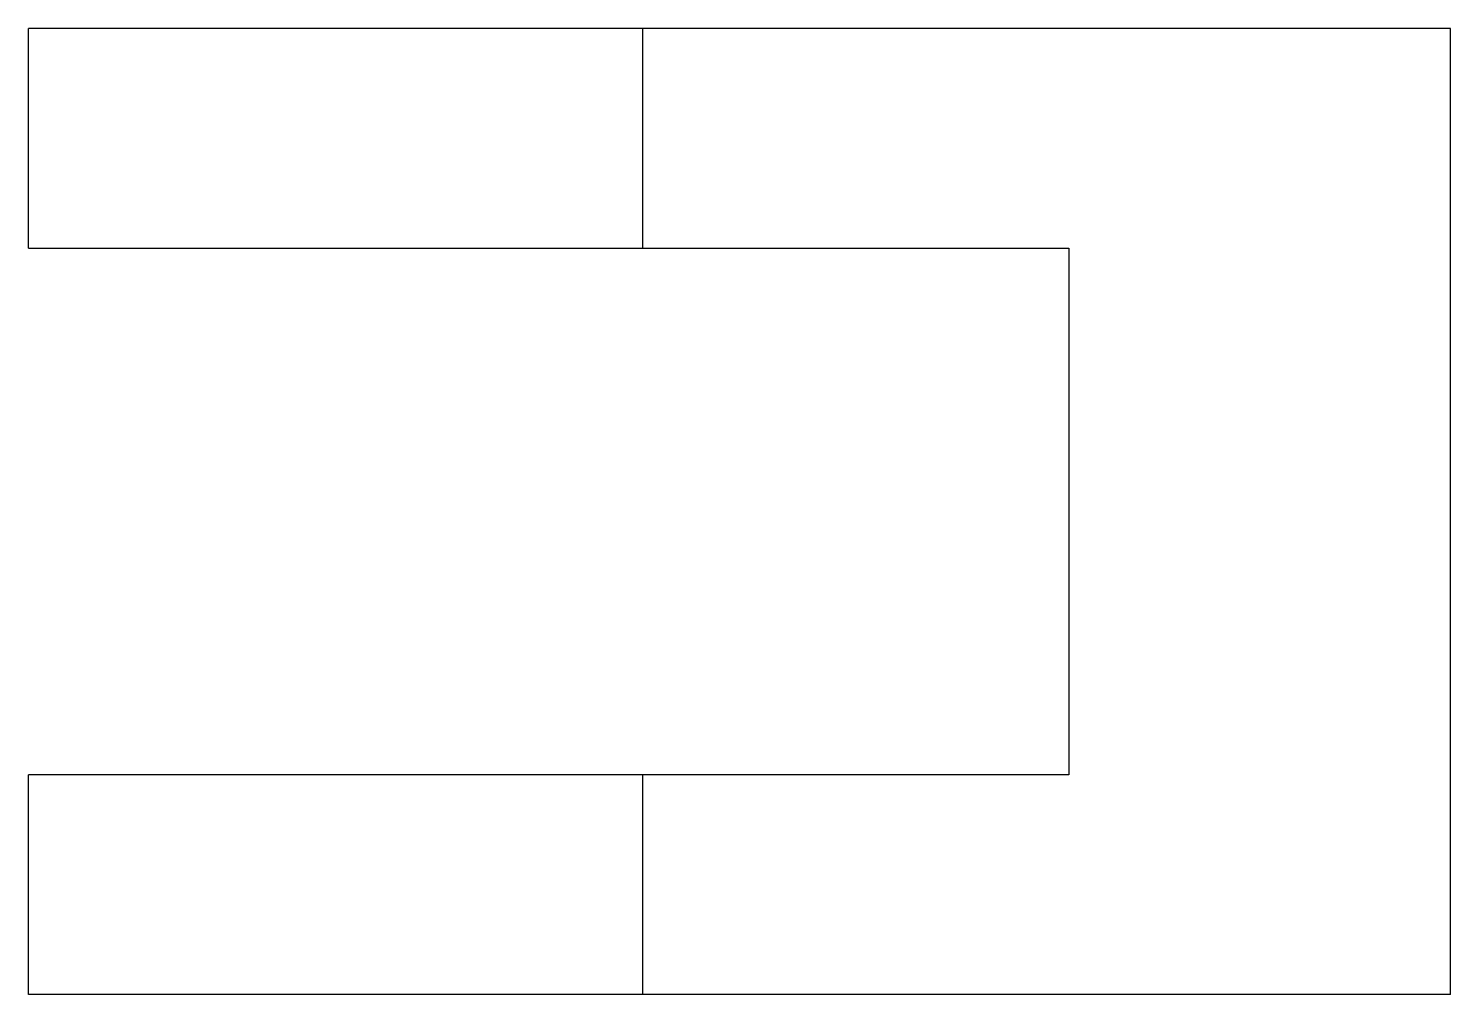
# Model space of a CAD drawing. Header units: metres. Extents: x -3.7 to 28.7, y -22 to 0.
import ezdxf

# ---------------------------------------------------------------- set-up
doc = ezdxf.new("R2010")
doc.units = ezdxf.units.M

msp = doc.modelspace()

# ---------------------------------------------------------------- linework, layer by layer
for points in [[(-3.7, -5), (-3.7, -4.9), (-3.7, -4.8), (-3.7, -4.7), (-3.7, -4.6), (-3.7, -4.5), (-3.7, -4.4), (-3.7, -4.3), (-3.7, -4.2), (-3.7, -4.1), (-3.7, -4), (-3.7, -3.9), (-3.7, -3.8), (-3.7, -3.7), (-3.7, -3.6), (-3.7, -3.5), (-3.7, -3.4), (-3.7, -3.3), (-3.7, -3.2), (-3.7, -3.1), (-3.7, -3), (-3.7, -2.9), (-3.7, -2.8), (-3.7, -2.7), (-3.7, -2.6), (-3.7, -2.5), (-3.7, -2.4), (-3.7, -2.3), (-3.7, -2.2), (-3.7, -2.1), (-3.7, -2), (-3.7, -1.9), (-3.7, -1.8), (-3.7, -1.7), (-3.7, -1.6), (-3.7, -1.5), (-3.7, -1.4), (-3.7, -1.3), (-3.7, -1.2), (-3.7, -1.1), (-3.7, -1), (-3.7, -0.9), (-3.7, -0.8), (-3.7, -0.7), (-3.7, -0.6), (-3.7, -0.5), (-3.7, -0.4), (-3.7, -0.3), (-3.7, -0.2), (-3.7, -0.1), (-3.7, 0)], [(10.3, 0), (10.251, 0), (10.202, 0), (10.153, 0), (10.062, 0), (9.917, 0), (9.772, 0), (9.627, 0), (9.407, 0), (9.173, 0), (8.94, 0), (8.684, 0), (8.374, 0), (8.063, 0), (7.753, 0), (7.399, 0), (7.027, 0), (6.656, 0), (6.278, 0), (5.864, 0), (5.449, 0), (5.035, 0), (4.608, 0), (4.172, 0), (3.736, 0), (3.3, 0), (2.864, 0), (2.428, 0), (1.992, 0), (1.565, 0), (1.151, 0), (0.736, 0), (0.322, 0), (-0.056, 0), (-0.427, 0), (-0.799, 0), (-1.153, 0), (-1.463, 0), (-1.774, 0), (-2.084, 0), (-2.34, 0), (-2.573, 0), (-2.807, 0), (-3.027, 0), (-3.172, 0), (-3.317, 0), (-3.462, 0), (-3.553, 0), (-3.602, 0), (-3.651, 0), (-3.7, 0)], [(10.3, -5), (10.3, -4.9), (10.3, -4.8), (10.3, -4.7), (10.3, -4.6), (10.3, -4.5), (10.3, -4.4), (10.3, -4.3), (10.3, -4.2), (10.3, -4.1), (10.3, -4), (10.3, -3.9), (10.3, -3.8), (10.3, -3.7), (10.3, -3.6), (10.3, -3.5), (10.3, -3.4), (10.3, -3.3), (10.3, -3.2), (10.3, -3.1), (10.3, -3), (10.3, -2.9), (10.3, -2.8), (10.3, -2.7), (10.3, -2.6), (10.3, -2.5), (10.3, -2.4), (10.3, -2.3), (10.3, -2.2), (10.3, -2.1), (10.3, -2), (10.3, -1.9), (10.3, -1.8), (10.3, -1.7), (10.3, -1.6), (10.3, -1.5), (10.3, -1.4), (10.3, -1.3), (10.3, -1.2), (10.3, -1.1), (10.3, -1), (10.3, -0.9), (10.3, -0.8), (10.3, -0.7), (10.3, -0.6), (10.3, -0.5), (10.3, -0.4), (10.3, -0.3), (10.3, -0.2), (10.3, -0.1), (10.3, 0)], [(28.7, 0), (28.332, 0), (27.964, 0), (27.596, 0), (27.228, 0), (26.86, 0), (26.492, 0), (26.124, 0), (25.756, 0), (25.388, 0), (25.02, 0), (24.652, 0), (24.284, 0), (23.916, 0), (23.548, 0), (23.18, 0), (22.812, 0), (22.444, 0), (22.076, 0), (21.708, 0), (21.34, 0), (20.972, 0), (20.604, 0), (20.236, 0), (19.868, 0), (19.5, 0), (19.132, 0), (18.764, 0), (18.396, 0), (18.028, 0), (17.66, 0), (17.292, 0), (16.924, 0), (16.556, 0), (16.188, 0), (15.82, 0), (15.452, 0), (15.084, 0), (14.716, 0), (14.348, 0), (13.98, 0), (13.612, 0), (13.244, 0), (12.876, 0), (12.508, 0), (12.14, 0), (11.772, 0), (11.404, 0), (11.036, 0), (10.668, 0), (10.3, 0)], [(28.7, -22), (28.7, -21.56), (28.7, -21.12), (28.7, -20.68), (28.7, -20.24), (28.7, -19.8), (28.7, -19.36), (28.7, -18.92), (28.7, -18.48), (28.7, -18.04), (28.7, -17.6), (28.7, -17.16), (28.7, -16.72), (28.7, -16.28), (28.7, -15.84), (28.7, -15.4), (28.7, -14.96), (28.7, -14.52), (28.7, -14.08), (28.7, -13.64), (28.7, -13.2), (28.7, -12.76), (28.7, -12.32), (28.7, -11.88), (28.7, -11.44), (28.7, -11), (28.7, -10.56), (28.7, -10.12), (28.7, -9.68), (28.7, -9.24), (28.7, -8.8), (28.7, -8.36), (28.7, -7.92), (28.7, -7.48), (28.7, -7.04), (28.7, -6.6), (28.7, -6.16), (28.7, -5.72), (28.7, -5.28), (28.7, -4.84), (28.7, -4.4), (28.7, -3.96), (28.7, -3.52), (28.7, -3.08), (28.7, -2.64), (28.7, -2.2), (28.7, -1.76), (28.7, -1.32), (28.7, -0.88), (28.7, -0.44), (28.7, 0)], [(-3.7, -5), (-3.651, -5), (-3.602, -5), (-3.553, -5), (-3.462, -5), (-3.317, -5), (-3.172, -5), (-3.027, -5), (-2.807, -5), (-2.573, -5), (-2.34, -5), (-2.084, -5), (-1.774, -5), (-1.463, -5), (-1.153, -5), (-0.799, -5), (-0.427, -5), (-0.056, -5), (0.322, -5), (0.736, -5), (1.151, -5), (1.565, -5), (1.992, -5), (2.428, -5), (2.864, -5), (3.3, -5), (3.736, -5), (4.172, -5), (4.608, -5), (5.035, -5), (5.449, -5), (5.864, -5), (6.278, -5), (6.656, -5), (7.027, -5), (7.399, -5), (7.753, -5), (8.063, -5), (8.374, -5), (8.684, -5), (8.94, -5), (9.173, -5), (9.407, -5), (9.627, -5), (9.772, -5), (9.917, -5), (10.062, -5), (10.153, -5), (10.202, -5), (10.251, -5), (10.3, -5)], [(10.3, -5), (10.494, -5), (10.688, -5), (10.882, -5), (11.076, -5), (11.27, -5), (11.464, -5), (11.658, -5), (11.852, -5), (12.046, -5), (12.24, -5), (12.434, -5), (12.628, -5), (12.822, -5), (13.016, -5), (13.21, -5), (13.404, -5), (13.598, -5), (13.792, -5), (13.986, -5), (14.18, -5), (14.374, -5), (14.568, -5), (14.762, -5), (14.956, -5), (15.15, -5), (15.344, -5), (15.538, -5), (15.732, -5), (15.926, -5), (16.12, -5), (16.314, -5), (16.508, -5), (16.702, -5), (16.896, -5), (17.09, -5), (17.284, -5), (17.478, -5), (17.672, -5), (17.866, -5), (18.06, -5), (18.254, -5), (18.448, -5), (18.642, -5), (18.836, -5), (19.03, -5), (19.224, -5), (19.418, -5), (19.612, -5), (19.806, -5), (20, -5)], [(20, -5), (20, -5.24), (20, -5.48), (20, -5.72), (20, -5.96), (20, -6.2), (20, -6.44), (20, -6.68), (20, -6.92), (20, -7.16), (20, -7.4), (20, -7.64), (20, -7.88), (20, -8.12), (20, -8.36), (20, -8.6), (20, -8.84), (20, -9.08), (20, -9.32), (20, -9.56), (20, -9.8), (20, -10.04), (20, -10.28), (20, -10.52), (20, -10.76), (20, -11), (20, -11.24), (20, -11.48), (20, -11.72), (20, -11.96), (20, -12.2), (20, -12.44), (20, -12.68), (20, -12.92), (20, -13.16), (20, -13.4), (20, -13.64), (20, -13.88), (20, -14.12), (20, -14.36), (20, -14.6), (20, -14.84), (20, -15.08), (20, -15.32), (20, -15.56), (20, -15.8), (20, -16.04), (20, -16.28), (20, -16.52), (20, -16.76), (20, -17)], [(10.3, -17), (10.251, -17), (10.202, -17), (10.153, -17), (10.062, -17), (9.917, -17), (9.772, -17), (9.627, -17), (9.407, -17), (9.173, -17), (8.94, -17), (8.684, -17), (8.374, -17), (8.063, -17), (7.753, -17), (7.399, -17), (7.027, -17), (6.656, -17), (6.278, -17), (5.864, -17), (5.449, -17), (5.035, -17), (4.608, -17), (4.172, -17), (3.736, -17), (3.3, -17), (2.864, -17), (2.428, -17), (1.992, -17), (1.565, -17), (1.151, -17), (0.736, -17), (0.322, -17), (-0.056, -17), (-0.427, -17), (-0.799, -17), (-1.153, -17), (-1.463, -17), (-1.774, -17), (-2.084, -17), (-2.34, -17), (-2.573, -17), (-2.807, -17), (-3.027, -17), (-3.172, -17), (-3.317, -17), (-3.462, -17), (-3.553, -17), (-3.602, -17), (-3.651, -17), (-3.7, -17)], [(-3.7, -22), (-3.7, -21.9), (-3.7, -21.8), (-3.7, -21.7), (-3.7, -21.6), (-3.7, -21.5), (-3.7, -21.4), (-3.7, -21.3), (-3.7, -21.2), (-3.7, -21.1), (-3.7, -21), (-3.7, -20.9), (-3.7, -20.8), (-3.7, -20.7), (-3.7, -20.6), (-3.7, -20.5), (-3.7, -20.4), (-3.7, -20.3), (-3.7, -20.2), (-3.7, -20.1), (-3.7, -20), (-3.7, -19.9), (-3.7, -19.8), (-3.7, -19.7), (-3.7, -19.6), (-3.7, -19.5), (-3.7, -19.4), (-3.7, -19.3), (-3.7, -19.2), (-3.7, -19.1), (-3.7, -19), (-3.7, -18.9), (-3.7, -18.8), (-3.7, -18.7), (-3.7, -18.6), (-3.7, -18.5), (-3.7, -18.4), (-3.7, -18.3), (-3.7, -18.2), (-3.7, -18.1), (-3.7, -18), (-3.7, -17.9), (-3.7, -17.8), (-3.7, -17.7), (-3.7, -17.6), (-3.7, -17.5), (-3.7, -17.4), (-3.7, -17.3), (-3.7, -17.2), (-3.7, -17.1), (-3.7, -17)], [(20, -17), (19.806, -17), (19.612, -17), (19.418, -17), (19.224, -17), (19.03, -17), (18.836, -17), (18.642, -17), (18.448, -17), (18.254, -17), (18.06, -17), (17.866, -17), (17.672, -17), (17.478, -17), (17.284, -17), (17.09, -17), (16.896, -17), (16.702, -17), (16.508, -17), (16.314, -17), (16.12, -17), (15.926, -17), (15.732, -17), (15.538, -17), (15.344, -17), (15.15, -17), (14.956, -17), (14.762, -17), (14.568, -17), (14.374, -17), (14.18, -17), (13.986, -17), (13.792, -17), (13.598, -17), (13.404, -17), (13.21, -17), (13.016, -17), (12.822, -17), (12.628, -17), (12.434, -17), (12.24, -17), (12.046, -17), (11.852, -17), (11.658, -17), (11.464, -17), (11.27, -17), (11.076, -17), (10.882, -17), (10.688, -17), (10.494, -17), (10.3, -17)], [(10.3, -22), (10.3, -21.9), (10.3, -21.8), (10.3, -21.7), (10.3, -21.6), (10.3, -21.5), (10.3, -21.4), (10.3, -21.3), (10.3, -21.2), (10.3, -21.1), (10.3, -21), (10.3, -20.9), (10.3, -20.8), (10.3, -20.7), (10.3, -20.6), (10.3, -20.5), (10.3, -20.4), (10.3, -20.3), (10.3, -20.2), (10.3, -20.1), (10.3, -20), (10.3, -19.9), (10.3, -19.8), (10.3, -19.7), (10.3, -19.6), (10.3, -19.5), (10.3, -19.4), (10.3, -19.3), (10.3, -19.2), (10.3, -19.1), (10.3, -19), (10.3, -18.9), (10.3, -18.8), (10.3, -18.7), (10.3, -18.6), (10.3, -18.5), (10.3, -18.4), (10.3, -18.3), (10.3, -18.2), (10.3, -18.1), (10.3, -18), (10.3, -17.9), (10.3, -17.8), (10.3, -17.7), (10.3, -17.6), (10.3, -17.5), (10.3, -17.4), (10.3, -17.3), (10.3, -17.2), (10.3, -17.1), (10.3, -17)], [(10.3, -22), (10.251, -22), (10.202, -22), (10.153, -22), (10.062, -22), (9.917, -22), (9.772, -22), (9.627, -22), (9.407, -22), (9.173, -22), (8.94, -22), (8.684, -22), (8.374, -22), (8.063, -22), (7.753, -22), (7.399, -22), (7.027, -22), (6.656, -22), (6.278, -22), (5.864, -22), (5.449, -22), (5.035, -22), (4.608, -22), (4.172, -22), (3.736, -22), (3.3, -22), (2.864, -22), (2.428, -22), (1.992, -22), (1.565, -22), (1.151, -22), (0.736, -22), (0.322, -22), (-0.056, -22), (-0.427, -22), (-0.799, -22), (-1.153, -22), (-1.463, -22), (-1.774, -22), (-2.084, -22), (-2.34, -22), (-2.573, -22), (-2.807, -22), (-3.027, -22), (-3.172, -22), (-3.317, -22), (-3.462, -22), (-3.553, -22), (-3.602, -22), (-3.651, -22), (-3.7, -22)], [(28.7, -22), (28.332, -22), (27.964, -22), (27.596, -22), (27.228, -22), (26.86, -22), (26.492, -22), (26.124, -22), (25.756, -22), (25.388, -22), (25.02, -22), (24.652, -22), (24.284, -22), (23.916, -22), (23.548, -22), (23.18, -22), (22.812, -22), (22.444, -22), (22.076, -22), (21.708, -22), (21.34, -22), (20.972, -22), (20.604, -22), (20.236, -22), (19.868, -22), (19.5, -22), (19.132, -22), (18.764, -22), (18.396, -22), (18.028, -22), (17.66, -22), (17.292, -22), (16.924, -22), (16.556, -22), (16.188, -22), (15.82, -22), (15.452, -22), (15.084, -22), (14.716, -22), (14.348, -22), (13.98, -22), (13.612, -22), (13.244, -22), (12.876, -22), (12.508, -22), (12.14, -22), (11.772, -22), (11.404, -22), (11.036, -22), (10.668, -22), (10.3, -22)]]:
    msp.add_lwpolyline(points)

doc.saveas('drawing.dxf')
